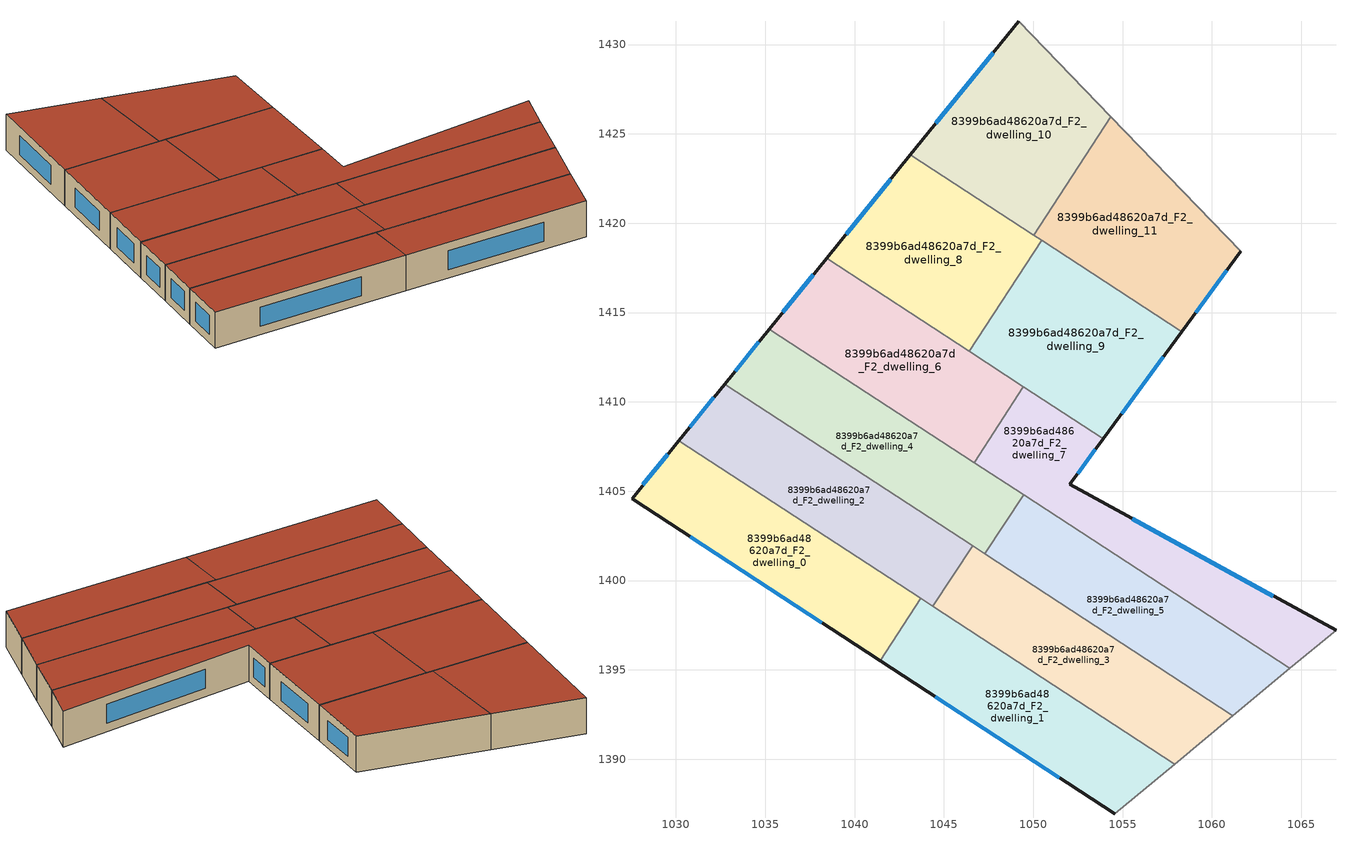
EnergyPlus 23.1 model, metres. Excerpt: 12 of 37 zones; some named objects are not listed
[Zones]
8399b6ad48620a7d_F2_dwelling_0
 floor to 8399b6ad48620a7d_F1_dwelling_0 (EU_floor_Construction): 1043.7,1399 1041.43,1395.52 1027.54,1404.59 1030.16,1407.83 z6
 wall outside (EU_wall_Construction): 1030.16,1407.83 1027.54,1404.59 1041.43,1395.52 z6:9
 wall to 8399b6ad48620a7d_F2_dwelling_1 (EU_wall_Construction): 1041.43,1395.52 1043.7,1399 z6:9
 wall to 8399b6ad48620a7d_F2_dwelling_2 (EU_wall_Construction): 1043.7,1399 1030.16,1407.83 z6:9
 window (EU_Window_Construction): 1029.54,1407.07 1028.15,1405.35 / 1030.8,1402.46 1038.16,1397.65 z6.7:8.3
 roof outside (EU_roof_Construction): 1041.43,1395.52 1043.7,1399 1030.16,1407.83 1027.54,1404.59 z9
8399b6ad48620a7d_F2_dwelling_1
 floor to 8399b6ad48620a7d_F1_dwelling_1 (EU_floor_Construction): 1057.91,1389.73 1054.54,1386.95 1041.43,1395.52 1043.7,1399 z6
 wall outside (EU_wall_Construction): 1041.43,1395.52 1054.54,1386.95 z6:9
 wall adiabatic (EU_wall_Construction): 1054.54,1386.95 1057.91,1389.73 z6:9
 wall to 8399b6ad48620a7d_F2_dwelling_3 (EU_wall_Construction): 1057.91,1389.73 1044.38,1398.55 z6:9
 wall to 8399b6ad48620a7d_F2_dwelling_2 (EU_wall_Construction): 1044.39,1398.55 1043.7,1399 z6:9
 window (EU_Window_Construction): 1044.51,1393.51 1051.46,1388.96 z6.7:8.3
 roof outside (EU_roof_Construction): 1057.91,1389.73 1043.7,1399 1041.43,1395.52 1054.54,1386.95 z9
8399b6ad48620a7d_F2_dwelling_10
 floor to 8399b6ad48620a7d_F1_dwelling_10 (EU_floor_Construction): 1049.18,1431.3 1054.33,1425.96 1050.01,1419.34 1043.12,1423.83 z6
 wall outside (EU_wall_Construction): 1049.18,1431.3 1043.12,1423.83 z6:9
 wall adiabatic (EU_wall_Construction): 1054.33,1425.96 1049.18,1431.3 z6:9
 wall to 8399b6ad48620a7d_F2_dwelling_11 (EU_wall_Construction): 1050.01,1419.34 1054.33,1425.96 z6:9
 wall to 8399b6ad48620a7d_F2_dwelling_8 (EU_wall_Construction): 1043.12,1423.83 1050.01,1419.34 z6:9
 window (EU_Window_Construction): 1047.76,1429.55 1044.55,1425.59 z6.7:8.3
 roof outside (EU_roof_Construction): 1050.01,1419.34 1054.33,1425.96 1049.18,1431.3 1043.12,1423.83 z9
8399b6ad48620a7d_F2_dwelling_11
 floor to 8399b6ad48620a7d_F1_dwelling_11 (EU_floor_Construction): 1054.33,1425.96 1061.61,1418.42 1058.31,1413.93 1050.01,1419.34 z6
 wall outside (EU_wall_Construction): 1058.31,1413.93 1061.61,1418.42 z6:9
 wall adiabatic (EU_wall_Construction): 1061.61,1418.42 1054.33,1425.96 z6:9
 wall to 8399b6ad48620a7d_F2_dwelling_9 (EU_wall_Construction): 1050.47,1419.04 1058.31,1413.93 z6:9
 wall to 8399b6ad48620a7d_F2_dwelling_8 (EU_wall_Construction): 1050.01,1419.34 1050.47,1419.04 z6:9
 window (EU_Window_Construction): 1059.08,1414.98 1060.83,1417.36 z6.7:8.3
 roof outside (EU_roof_Construction): 1058.31,1413.93 1061.61,1418.42 1054.33,1425.96 1050.01,1419.34 z9
8399b6ad48620a7d_F2_dwelling_2
 floor to 8399b6ad48620a7d_F1_dwelling_2 (EU_floor_Construction): 1046.6,1401.94 1044.39,1398.55 1030.16,1407.83 1032.72,1410.99 z6
 wall outside (EU_wall_Construction): 1032.72,1410.99 1030.16,1407.83 z6:9
 wall to 8399b6ad48620a7d_F2_dwelling_3 (EU_wall_Construction): 1044.39,1398.55 1046.6,1401.94 z6:9
 wall to 8399b6ad48620a7d_F2_dwelling_4 (EU_wall_Construction): 1046.6,1401.94 1032.72,1410.99 z6:9
 window (EU_Window_Construction): 1032.12,1410.25 1030.76,1408.57 z6.7:8.3
 roof outside (EU_roof_Construction): 1044.39,1398.55 1046.6,1401.94 1032.72,1410.99 1030.16,1407.83 z9
8399b6ad48620a7d_F2_dwelling_3
 floor to 8399b6ad48620a7d_F1_dwelling_3 (EU_floor_Construction): 1061.17,1392.44 1057.91,1389.73 1044.39,1398.55 1046.6,1401.94 z6
 wall adiabatic (EU_wall_Construction): 1057.91,1389.73 1061.17,1392.44 z6:9
 wall to 8399b6ad48620a7d_F2_dwelling_5 (EU_wall_Construction): 1061.17,1392.44 1047.29,1401.49 z6:9
 wall to 8399b6ad48620a7d_F2_dwelling_4 (EU_wall_Construction): 1047.29,1401.49 1046.6,1401.94 z6:9
 roof outside (EU_roof_Construction): 1061.17,1392.44 1046.6,1401.94 1044.39,1398.55 1057.91,1389.73 z9
8399b6ad48620a7d_F2_dwelling_4
 floor to 8399b6ad48620a7d_F1_dwelling_4 (EU_floor_Construction): 1049.45,1404.8 1047.29,1401.49 1032.72,1410.99 1035.22,1414.08 z6
 wall outside (EU_wall_Construction): 1035.22,1414.08 1032.72,1410.99 z6:9
 wall to 8399b6ad48620a7d_F2_dwelling_5 (EU_wall_Construction): 1047.29,1401.49 1049.45,1404.8 z6:9
 wall to 8399b6ad48620a7d_F2_dwelling_6 (EU_wall_Construction): 1046.68,1406.61 1035.22,1414.08 z6:9
 wall to 8399b6ad48620a7d_F2_dwelling_7 (EU_wall_Construction): 1049.45,1404.8 1046.68,1406.61 z6:9
 window (EU_Window_Construction): 1034.64,1413.35 1033.31,1411.72 z6.7:8.3
 roof outside (EU_roof_Construction): 1047.29,1401.49 1049.45,1404.8 1035.22,1414.08 1032.72,1410.99 z9
8399b6ad48620a7d_F2_dwelling_5
 floor to 8399b6ad48620a7d_F1_dwelling_5 (EU_floor_Construction): 1064.36,1395.08 1061.17,1392.44 1047.29,1401.49 1049.45,1404.8 z6
 wall adiabatic (EU_wall_Construction): 1061.17,1392.44 1064.36,1395.08 z6:9
 wall to 8399b6ad48620a7d_F2_dwelling_7 (EU_wall_Construction): 1064.36,1395.08 1049.45,1404.8 z6:9
 roof outside (EU_roof_Construction): 1064.36,1395.08 1049.45,1404.8 1047.29,1401.49 1061.17,1392.44 z9
8399b6ad48620a7d_F2_dwelling_6
 floor to 8399b6ad48620a7d_F1_dwelling_6 (EU_floor_Construction): 1049.45,1410.85 1046.68,1406.61 1035.22,1414.08 1038.43,1418.03 z6
 wall outside (EU_wall_Construction): 1038.43,1418.03 1035.22,1414.08 z6:9
 wall to 8399b6ad48620a7d_F2_dwelling_8 (EU_wall_Construction): 1046.42,1412.82 1038.43,1418.03 z6:9
 wall to 8399b6ad48620a7d_F2_dwelling_7 (EU_wall_Construction): 1046.68,1406.61 1049.45,1410.85 z6:9
 wall to 8399b6ad48620a7d_F2_dwelling_9 (EU_wall_Construction): 1049.45,1410.85 1046.42,1412.82 z6:9
 window (EU_Window_Construction): 1037.68,1417.1 1035.98,1415.01 z6.7:8.3
 roof outside (EU_roof_Construction): 1046.68,1406.61 1049.45,1410.85 1038.43,1418.03 1035.22,1414.08 z9
8399b6ad48620a7d_F2_dwelling_7
 floor to 8399b6ad48620a7d_F1_dwelling_7 (EU_floor_Construction): 1053.91,1407.94 1052.03,1405.38 1066.94,1397.21 1064.36,1395.08 1046.68,1406.61 1049.45,1410.85 z6
 wall outside (EU_wall_Construction): 1066.94,1397.21 1052.03,1405.38 1053.91,1407.94 z6:9
 wall adiabatic (EU_wall_Construction): 1064.36,1395.08 1066.94,1397.21 z6:9
 wall to 8399b6ad48620a7d_F2_dwelling_9 (EU_wall_Construction): 1053.91,1407.94 1049.45,1410.85 z6:9
 window (EU_Window_Construction): 1052.48,1405.98 1053.47,1407.34 / 1063.44,1399.13 1055.54,1403.46 z6.7:8.3
 roof outside (EU_roof_Construction): 1066.94,1397.21 1052.03,1405.38 1053.91,1407.94 1049.45,1410.85 1046.68,1406.61 1064.36,1395.08 z9
8399b6ad48620a7d_F2_dwelling_8
 floor to 8399b6ad48620a7d_F1_dwelling_8 (EU_floor_Construction): 1050.47,1419.04 1046.42,1412.82 1038.43,1418.03 1043.12,1423.83 z6
 wall outside (EU_wall_Construction): 1043.12,1423.83 1038.43,1418.03 z6:9
 wall to 8399b6ad48620a7d_F2_dwelling_9 (EU_wall_Construction): 1046.42,1412.82 1050.47,1419.04 z6:9
 window (EU_Window_Construction): 1042.02,1422.47 1039.53,1419.39 z6.7:8.3
 roof outside (EU_roof_Construction): 1046.42,1412.82 1050.47,1419.04 1043.12,1423.83 1038.43,1418.03 z9
8399b6ad48620a7d_F2_dwelling_9
 floor to 8399b6ad48620a7d_F1_dwelling_9 (EU_floor_Construction): 1058.31,1413.93 1053.91,1407.94 1046.42,1412.82 1050.47,1419.04 z6
 wall outside (EU_wall_Construction): 1053.91,1407.94 1058.31,1413.93 z6:9
 window (EU_Window_Construction): 1054.94,1409.34 1057.28,1412.52 z6.7:8.3
 roof outside (EU_roof_Construction): 1053.91,1407.94 1058.31,1413.93 1050.47,1419.04 1046.42,1412.82 z9
[Building]
EU S2 Campaign: North Axis=0; Terrain=City; Solar Distribution=FullExterior
[Site:Location]
Budapest.Ferenc.Liszt.Intl.AP: Latitude=47.437; Longitude=19.256; Time Zone=1; Elevation=185
[SizingPeriod:WeatherFileDays]
AnnualSizingPeriod: Begin Month=1; Begin Day of Month=1; End Month=12; End Day of Month=31; Day of Week for Start Day=Monday; Use Weather File Daylight Saving Period=No; Use Weather File Rain and Snow Indicators=No
[MATERIAL]
EU_InternalMass_Material: Roughness=MediumRough; Thickness=0.1; Conductivity=1; Density=1800; Specific Heat=900; Thermal Absorptance=0.9; Solar Absorptance=0.7; Visible Absorptance=0.7
[MATERIAL:NOMASS] Roughness=MediumRough; Thermal Absorptance=0.9; Solar Absorptance=0.7; Visible Absorptance=0.7
Name | Thermal Resistance
EU_wall_NoMass | 0.832559
EU_roof_NoMass | 1.39638
EU_floor_NoMass | 0.872794
[WINDOWMATERIAL:SIMPLEGLAZINGSYSTEM]
EU_Window_SimpleGlazing: UFactor=2.79869; Solar Heat Gain Coefficient=0.75; Visible Transmittance=0.75
[CONSTRUCTION]
EU_wall_Construction: EU_wall_NoMass
EU_roof_Construction: EU_roof_NoMass
EU_floor_Construction: EU_floor_NoMass
EU_Window_Construction: EU_Window_SimpleGlazing
EU_InternalMass_Construction: EU_InternalMass_Material
[ZONE] Type=1; Multiplier=1; Ceiling Height=autocalculate; Floor Area=autocalculate; Part of Total Floor Area=Yes
Name | Volume
8399b6ad48620a7d_F2_dwelling_0 | 203.808
8399b6ad48620a7d_F2_dwelling_1; 8399b6ad48620a7d_F2_dwelling_11; 8399b6ad48620a7d_F2_dwelling_2 | 203.803
8399b6ad48620a7d_F2_dwelling_10 | 203.821
8399b6ad48620a7d_F2_dwelling_3; 8399b6ad48620a7d_F2_dwelling_5 | 203.818
8399b6ad48620a7d_F2_dwelling_4 | 203.824
8399b6ad48620a7d_F2_dwelling_6 | 203.786
8399b6ad48620a7d_F2_dwelling_7; 8399b6ad48620a7d_F2_dwelling_8 | 203.797
8399b6ad48620a7d_F2_dwelling_9 | 203.841
[INTERNALMASS] Construction=EU_InternalMass_Construction
Name | Zone or ZoneList | Surface Area
8399b6ad48620a7d_F2_dwelling_0_EU_InternalMass | 8399b6ad48620a7d_F2_dwelling_0 | 67.9361
8399b6ad48620a7d_F2_dwelling_1_EU_InternalMass | 8399b6ad48620a7d_F2_dwelling_1 | 67.9344
8399b6ad48620a7d_F2_dwelling_2_EU_InternalMass | 8399b6ad48620a7d_F2_dwelling_2 | 67.9344
8399b6ad48620a7d_F2_dwelling_3_EU_InternalMass | 8399b6ad48620a7d_F2_dwelling_3 | 67.9393
8399b6ad48620a7d_F2_dwelling_4_EU_InternalMass | 8399b6ad48620a7d_F2_dwelling_4 | 67.9416
8399b6ad48620a7d_F2_dwelling_5_EU_InternalMass | 8399b6ad48620a7d_F2_dwelling_5 | 67.9396
8399b6ad48620a7d_F2_dwelling_6_EU_InternalMass | 8399b6ad48620a7d_F2_dwelling_6 | 67.9287
8399b6ad48620a7d_F2_dwelling_7_EU_InternalMass | 8399b6ad48620a7d_F2_dwelling_7 | 67.9324
8399b6ad48620a7d_F2_dwelling_8_EU_InternalMass | 8399b6ad48620a7d_F2_dwelling_8 | 67.9323
8399b6ad48620a7d_F2_dwelling_9_EU_InternalMass | 8399b6ad48620a7d_F2_dwelling_9 | 67.9503
8399b6ad48620a7d_F2_dwelling_10_EU_InternalMass | 8399b6ad48620a7d_F2_dwelling_10 | 67.9401
8399b6ad48620a7d_F2_dwelling_11_EU_InternalMass | 8399b6ad48620a7d_F2_dwelling_11 | 67.9343
[OTHEREQUIPMENT] Fuel Type=Electricity; Design Level Calculation Method=Watts/Area; Power per Zone Floor Area=1; Fraction Latent=0; Fraction Radiant=0; Fraction Lost=0; Carbon Dioxide Generation Rate=0; EndUse Subcategory=EU_Step8_InternalGains
Name | Zone or ZoneList or Space or SpaceList | Schedule
EU_Step8_InternalGain_8399b6ad48620a7d_F2_dwelling_0_f000 | 8399b6ad48620a7d_F2_dwelling_0 | EU_Step8_GainSchedule_8399b6ad48620a7d_F2_dwelling_0_f000
EU_Step8_InternalGain_8399b6ad48620a7d_F2_dwelling_1_f000 | 8399b6ad48620a7d_F2_dwelling_1 | EU_Step8_GainSchedule_8399b6ad48620a7d_F2_dwelling_1_f000
EU_Step8_InternalGain_8399b6ad48620a7d_F2_dwelling_2_f000 | 8399b6ad48620a7d_F2_dwelling_2 | EU_Step8_GainSchedule_8399b6ad48620a7d_F2_dwelling_2_f000
EU_Step8_InternalGain_8399b6ad48620a7d_F2_dwelling_3_f000 | 8399b6ad48620a7d_F2_dwelling_3 | EU_Step8_GainSchedule_8399b6ad48620a7d_F2_dwelling_3_f000
EU_Step8_InternalGain_8399b6ad48620a7d_F2_dwelling_4_f000 | 8399b6ad48620a7d_F2_dwelling_4 | EU_Step8_GainSchedule_8399b6ad48620a7d_F2_dwelling_4_f000
EU_Step8_InternalGain_8399b6ad48620a7d_F2_dwelling_5_f000 | 8399b6ad48620a7d_F2_dwelling_5 | EU_Step8_GainSchedule_8399b6ad48620a7d_F2_dwelling_5_f000
EU_Step8_InternalGain_8399b6ad48620a7d_F2_dwelling_6_f000 | 8399b6ad48620a7d_F2_dwelling_6 | EU_Step8_GainSchedule_8399b6ad48620a7d_F2_dwelling_6_f000
EU_Step8_InternalGain_8399b6ad48620a7d_F2_dwelling_7_f000 | 8399b6ad48620a7d_F2_dwelling_7 | EU_Step8_GainSchedule_8399b6ad48620a7d_F2_dwelling_7_f000
EU_Step8_InternalGain_8399b6ad48620a7d_F2_dwelling_8_f000 | 8399b6ad48620a7d_F2_dwelling_8 | EU_Step8_GainSchedule_8399b6ad48620a7d_F2_dwelling_8_f000
EU_Step8_InternalGain_8399b6ad48620a7d_F2_dwelling_9_f000 | 8399b6ad48620a7d_F2_dwelling_9 | EU_Step8_GainSchedule_8399b6ad48620a7d_F2_dwelling_9_f000
EU_Step8_InternalGain_8399b6ad48620a7d_F2_dwelling_10_f000 | 8399b6ad48620a7d_F2_dwelling_10 | EU_Step8_GainSchedule_8399b6ad48620a7d_F2_dwelling_10_f000
EU_Step8_InternalGain_8399b6ad48620a7d_F2_dwelling_11_f000 | 8399b6ad48620a7d_F2_dwelling_11 | EU_Step8_GainSchedule_8399b6ad48620a7d_F2_dwelling_11_f000
[ZONEVENTILATION:DESIGNFLOWRATE] Schedule=EU_AlwaysOn; Design Flow Rate Calculation Method=AirChanges/Hour; Air Changes per Hour=0.475469; Ventilation Type=Natural; Fan Pressure Rise=0; Fan Total Efficiency=1; Constant Term Coefficient=1; Temperature Term Coefficient=0; Velocity Term Coefficient=0; Velocity Squared Term Coefficient=0; Minimum Indoor Temperature=-100; Maximum Indoor Temperature=100; Delta Temperature=-100; Minimum Outdoor Temperature=-100; Maximum Outdoor Temperature=100; Maximum Wind Speed=40
Name | Zone or ZoneList or Space or SpaceList
EU_ConstantAir_8399b6ad48620a7d_F2_dwelling_0 | 8399b6ad48620a7d_F2_dwelling_0
EU_ConstantAir_8399b6ad48620a7d_F2_dwelling_1 | 8399b6ad48620a7d_F2_dwelling_1
EU_ConstantAir_8399b6ad48620a7d_F2_dwelling_2 | 8399b6ad48620a7d_F2_dwelling_2
EU_ConstantAir_8399b6ad48620a7d_F2_dwelling_3 | 8399b6ad48620a7d_F2_dwelling_3
EU_ConstantAir_8399b6ad48620a7d_F2_dwelling_4 | 8399b6ad48620a7d_F2_dwelling_4
EU_ConstantAir_8399b6ad48620a7d_F2_dwelling_5 | 8399b6ad48620a7d_F2_dwelling_5
EU_ConstantAir_8399b6ad48620a7d_F2_dwelling_6 | 8399b6ad48620a7d_F2_dwelling_6
EU_ConstantAir_8399b6ad48620a7d_F2_dwelling_7 | 8399b6ad48620a7d_F2_dwelling_7
EU_ConstantAir_8399b6ad48620a7d_F2_dwelling_8 | 8399b6ad48620a7d_F2_dwelling_8
EU_ConstantAir_8399b6ad48620a7d_F2_dwelling_9 | 8399b6ad48620a7d_F2_dwelling_9
EU_ConstantAir_8399b6ad48620a7d_F2_dwelling_10 | 8399b6ad48620a7d_F2_dwelling_10
EU_ConstantAir_8399b6ad48620a7d_F2_dwelling_11 | 8399b6ad48620a7d_F2_dwelling_11
[HVACTEMPLATE:ZONE:IDEALLOADSAIRSYSTEM] System Availability Schedule=EU_AlwaysOn; Maximum Heating Supply Air Temperature=50; Minimum Cooling Supply Air Temperature=13; Maximum Heating Supply Air Humidity Ratio=0.0156; Minimum Cooling Supply Air Humidity Ratio=0.0077; Heating Limit=NoLimit; Cooling Limit=NoLimit; Heating Availability Schedule=EU_AlwaysOn; Cooling Availability Schedule=EU_CoolingOff; Dehumidification Control Type=ConstantSensibleHeatRatio; Cooling Sensible Heat Ratio=0.7; Dehumidification Setpoint=60; Humidification Control Type=None; Humidification Setpoint=30; Outdoor Air Method=None; Outdoor Air Flow Rate per Person=0.00944; Outdoor Air Flow Rate per Zone Floor Area=0; Outdoor Air Flow Rate per Zone=0; Demand Controlled Ventilation Type=None; Outdoor Air Economizer Type=NoEconomizer; Heat Recovery Type=None; Sensible Heat Recovery Effectiveness=0.7; Latent Heat Recovery Effectiveness=0.65
Name | Template Thermostat
8399b6ad48620a7d_F2_dwelling_0 | EU_HeatOnly_8399b6ad48620a7d_F2_dwelling_0
8399b6ad48620a7d_F2_dwelling_1 | EU_HeatOnly_8399b6ad48620a7d_F2_dwelling_1
8399b6ad48620a7d_F2_dwelling_2 | EU_HeatOnly_8399b6ad48620a7d_F2_dwelling_2
8399b6ad48620a7d_F2_dwelling_3 | EU_HeatOnly_8399b6ad48620a7d_F2_dwelling_3
8399b6ad48620a7d_F2_dwelling_4 | EU_HeatOnly_8399b6ad48620a7d_F2_dwelling_4
8399b6ad48620a7d_F2_dwelling_5 | EU_HeatOnly_8399b6ad48620a7d_F2_dwelling_5
8399b6ad48620a7d_F2_dwelling_6 | EU_HeatOnly_8399b6ad48620a7d_F2_dwelling_6
8399b6ad48620a7d_F2_dwelling_7 | EU_HeatOnly_8399b6ad48620a7d_F2_dwelling_7
8399b6ad48620a7d_F2_dwelling_8 | EU_HeatOnly_8399b6ad48620a7d_F2_dwelling_8
8399b6ad48620a7d_F2_dwelling_9 | EU_HeatOnly_8399b6ad48620a7d_F2_dwelling_9
8399b6ad48620a7d_F2_dwelling_10 | EU_HeatOnly_8399b6ad48620a7d_F2_dwelling_10
8399b6ad48620a7d_F2_dwelling_11 | EU_HeatOnly_8399b6ad48620a7d_F2_dwelling_11
[SIZING:ZONE] Zone Cooling Design Supply Air Temperature Input Method=SupplyAirTemperature; Zone Cooling Design Supply Air Temperature=13; Zone Heating Design Supply Air Temperature Input Method=SupplyAirTemperature; Zone Heating Design Supply Air Temperature=50; Zone Cooling Design Supply Air Humidity Ratio=0.008; Zone Heating Design Supply Air Humidity Ratio=0.008; Cooling Design Air Flow Method=DesignDay; Cooling Design Air Flow Rate=0; Cooling Minimum Air Flow per Zone Floor Area=0.000762; Cooling Minimum Air Flow=0; Cooling Minimum Air Flow Fraction=0.2; Heating Design Air Flow Method=DesignDay; Heating Design Air Flow Rate=0; Heating Maximum Air Flow per Zone Floor Area=0.002032; Heating Maximum Air Flow=0.141576; Heating Maximum Air Flow Fraction=0.3; Account for Dedicated Outdoor Air System=No; Dedicated Outdoor Air System Control Strategy=NeutralSupplyAir; Dedicated Outdoor Air Low Setpoint Temperature for Design=autosize; Dedicated Outdoor Air High Setpoint Temperature for Design=autosize; Zone Load Sizing Method=Sensible Load Only No Latent Load; Zone Latent Cooling Design Supply Air Humidity Ratio Input Method=HumidityRatioDifference; Zone Cooling Design Supply Air Humidity Ratio Difference=0.005; Zone Latent Heating Design Supply Air Humidity Ratio Input Method=HumidityRatioDifference; Zone Humidification Design Supply Air Humidity Ratio Difference=0.005
8399b6ad48620a7d_F2_dwelling_0; 8399b6ad48620a7d_F2_dwelling_1; 8399b6ad48620a7d_F2_dwelling_2; 8399b6ad48620a7d_F2_dwelling_3; 8399b6ad48620a7d_F2_dwelling_4; 8399b6ad48620a7d_F2_dwelling_5; 8399b6ad48620a7d_F2_dwelling_6; 8399b6ad48620a7d_F2_dwelling_7; 8399b6ad48620a7d_F2_dwelling_8; 8399b6ad48620a7d_F2_dwelling_9; 8399b6ad48620a7d_F2_dwelling_10; 8399b6ad48620a7d_F2_dwelling_11
[SCHEDULE:CONSTANT]
Name | Hourly Value
EU_AlwaysOn | 1
EU_CoolingOff | 0
[SCHEDULE:FILE] Column Number=1; Rows to Skip at Top=0; Number of Hours of Data=8760; Column Separator=Comma; Interpolate to Timestep=No; Minutes per Item=60; Adjust Schedule for Daylight Savings=Yes
Name | File
EU_Step8_GainSchedule_8399b6ad48620a7d_F2_dwelling_0_f000 | ../../schedules/8399b6ad48620a7d/8399b6ad48620a7d_F2_dwelling_0_f000_gain.csv
EU_Step8_GainSchedule_8399b6ad48620a7d_F2_dwelling_1_f000 | ../../schedules/8399b6ad48620a7d/8399b6ad48620a7d_F2_dwelling_1_f000_gain.csv
EU_Step8_GainSchedule_8399b6ad48620a7d_F2_dwelling_2_f000 | ../../schedules/8399b6ad48620a7d/8399b6ad48620a7d_F2_dwelling_2_f000_gain.csv
EU_Step8_GainSchedule_8399b6ad48620a7d_F2_dwelling_3_f000 | ../../schedules/8399b6ad48620a7d/8399b6ad48620a7d_F2_dwelling_3_f000_gain.csv
EU_Step8_GainSchedule_8399b6ad48620a7d_F2_dwelling_4_f000 | ../../schedules/8399b6ad48620a7d/8399b6ad48620a7d_F2_dwelling_4_f000_gain.csv
EU_Step8_GainSchedule_8399b6ad48620a7d_F2_dwelling_5_f000 | ../../schedules/8399b6ad48620a7d/8399b6ad48620a7d_F2_dwelling_5_f000_gain.csv
EU_Step8_GainSchedule_8399b6ad48620a7d_F2_dwelling_6_f000 | ../../schedules/8399b6ad48620a7d/8399b6ad48620a7d_F2_dwelling_6_f000_gain.csv
EU_Step8_GainSchedule_8399b6ad48620a7d_F2_dwelling_7_f000 | ../../schedules/8399b6ad48620a7d/8399b6ad48620a7d_F2_dwelling_7_f000_gain.csv
EU_Step8_GainSchedule_8399b6ad48620a7d_F2_dwelling_8_f000 | ../../schedules/8399b6ad48620a7d/8399b6ad48620a7d_F2_dwelling_8_f000_gain.csv
EU_Step8_GainSchedule_8399b6ad48620a7d_F2_dwelling_9_f000 | ../../schedules/8399b6ad48620a7d/8399b6ad48620a7d_F2_dwelling_9_f000_gain.csv
EU_Step8_GainSchedule_8399b6ad48620a7d_F2_dwelling_10_f000 | ../../schedules/8399b6ad48620a7d/8399b6ad48620a7d_F2_dwelling_10_f000_gain.csv
EU_Step8_GainSchedule_8399b6ad48620a7d_F2_dwelling_11_f000 | ../../schedules/8399b6ad48620a7d/8399b6ad48620a7d_F2_dwelling_11_f000_gain.csv
